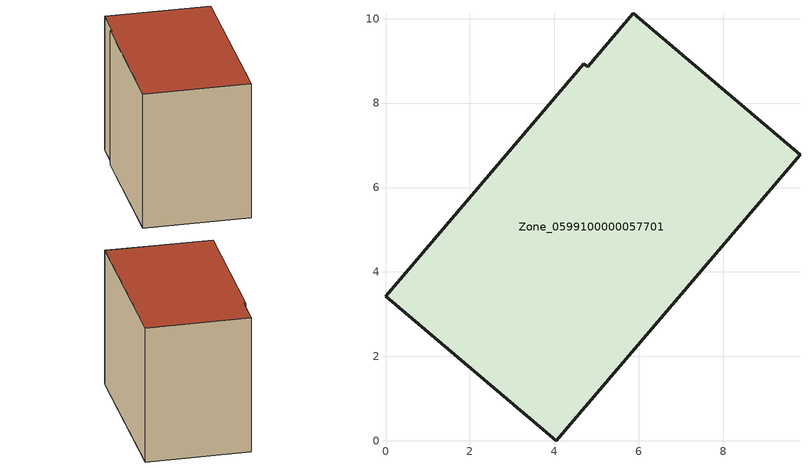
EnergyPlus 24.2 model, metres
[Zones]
Zone_0599100000057701
 floor ground (C_G): 4.04,0 0,3.43 4.7,8.93 4.79,8.86 5.87,10.13 9.82,6.78 z0
 wall outside (C_F): 4.04,0 9.82,6.78 5.87,10.13 4.79,8.86 4.7,8.93 0,3.43 4.04,0 z0:7.06
 roof outside (C_R): 0,3.43 4.04,0 9.82,6.78 5.87,10.13 4.79,8.86 4.7,8.93 z7.06
[BUILDING]
Pand.0599100000057701: North Axis=0; Terrain=City; Loads Convergence Tolerance Value=0.04; Temperature Convergence Tolerance Value=0.4; Solar Distribution=FullExterior; Maximum Number of Warmup Days=25; Minimum Number of Warmup Days=1
[Site:Location]
Rotterdam.The.Hague.AP_ZH_NLD Design_Conditions: Latitude=51.96; Longitude=4.45; Time Zone=1; Elevation=-4.5
[SITE:GROUNDTEMPERATURE:BUILDINGSURFACE]
18, 18, 18, 18, 18, 18, 18, 18, 18, 18, 18, 18
[MATERIAL] Thermal Absorptance=0.9; Solar Absorptance=0.7; Visible Absorptance=0.7
Name | Roughness | Thickness | Conductivity | Density | Specific Heat
G.TC.1946 | MediumSmooth | 0.15 | 1 | 540 | 1210
F.TC.1946 | Rough | 0.3 | 0.857143 | 1920 | 840
R.TC.1946 | MediumRough | 0.2 | 0.909091 | 1500 | 1000
[CONSTRUCTION]
C_G: G.TC.1946
C_F: F.TC.1946
C_R: R.TC.1946
[ZONE]
Zone_0599100000057701: Type=1; Multiplier=1; Ceiling Height=Autocalculate; Volume=Autocalculate; Floor Area=autocalculate; Part of Total Floor Area=Yes
[ZONEINFILTRATION:DESIGNFLOWRATE]
Infil_Zone_0599100000057701: Zone or ZoneList or Space or SpaceList=Zone_0599100000057701; Schedule=AlwaysOn; Design Flow Rate Calculation Method=Flow/Area; Flow Rate per Floor Area=0.003; Constant Term Coefficient=1; Temperature Term Coefficient=0; Velocity Term Coefficient=0; Velocity Squared Term Coefficient=0
[HVACTEMPLATE:ZONE:IDEALLOADSAIRSYSTEM]
Zone_0599100000057701: Maximum Heating Supply Air Temperature=50; Minimum Cooling Supply Air Temperature=13; Maximum Heating Supply Air Humidity Ratio=0.0156; Minimum Cooling Supply Air Humidity Ratio=0.0077; Heating Limit=NoLimit; Cooling Limit=NoLimit; Dehumidification Control Type=ConstantSensibleHeatRatio; Cooling Sensible Heat Ratio=0.7; Dehumidification Setpoint=60; Humidification Control Type=None; Humidification Setpoint=30; Outdoor Air Method=None; Outdoor Air Flow Rate per Person=0.00944; Outdoor Air Flow Rate per Zone Floor Area=0; Outdoor Air Flow Rate per Zone=0; Demand Controlled Ventilation Type=None; Outdoor Air Economizer Type=NoEconomizer; Heat Recovery Type=None; Sensible Heat Recovery Effectiveness=0.7; Latent Heat Recovery Effectiveness=0.65
[ZONECONTROL:THERMOSTAT]
ThermostatControl_Zone_0599100000057701: Zone or ZoneList=Zone_0599100000057701; Control Type Schedule=DualSetpointControlType; Control 1=Thermostat_Zone_0599100000057701; Temperature Difference Between Cutout And Setpoint=0
[THERMOSTATSETPOINT:DUALSETPOINT]
Thermostat_Zone_0599100000057701: Heating Setpoint Temperature Schedule=HeatingSetpoint_Zone_0599100000057701; Cooling Setpoint Temperature Schedule=CoolingSetpoint_Zone_0599100000057701
[SCHEDULE:COMPACT]
HeatingSetpoint_Zone_0599100000057701: Through: 12/31, For: AllDays, Until: 24:00, 21
CoolingSetpoint_Zone_0599100000057701: Through: 12/31, For: AllDays, Until: 24:00, 24
DualSetpointControlType: Through: 12/31, For: AllDays, Until: 24:00, 4
AlwaysOn: Through: 12/31, For: AllDays, Until: 24:00, 1
